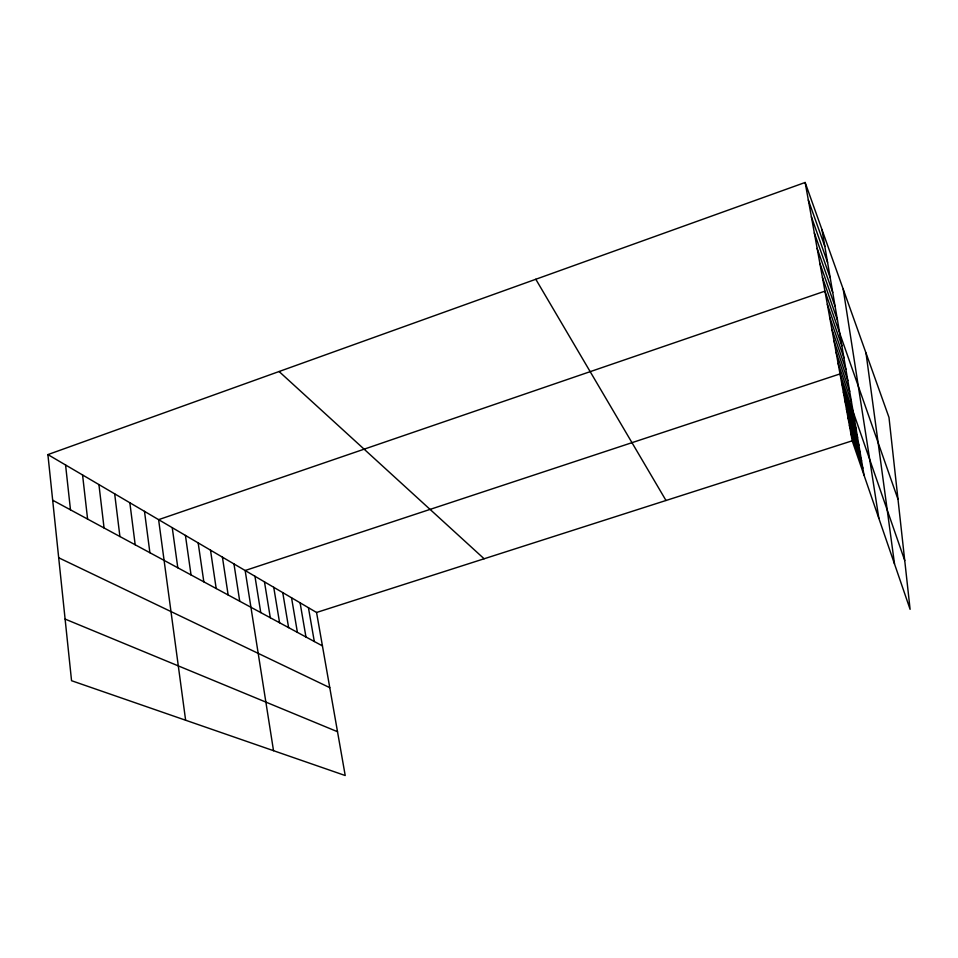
<?xml version="1.0" encoding="UTF-8"?>
<svg xmlns="http://www.w3.org/2000/svg" width="958" height="958" viewBox="0 0 958 958"><rect width="100%" height="100%" fill="white"/><g stroke="black" fill="none" stroke-linecap="round" stroke-linejoin="round"><path stroke-width="1.44" d="M47.9 454.595L316.559 612.473L345.215 775.525L71.551 680.707L47.9 454.595L805.139 182.475L888.988 417.425L910.1 609.324L852.213 440.812L805.139 182.475M316.559 612.473L852.213 440.812M65.108 619.084L337.515 731.72M58.689 557.76L329.78 687.664M52.678 500.22L322.439 645.896M279.077 371.512L484.125 558.765M535.797 279.257L666.002 500.483M808.336 200.03L824.826 246.362M811.402 216.843L827.568 262.408M814.336 232.95L830.203 277.772M817.15 248.397L832.73 292.501M819.844 263.222L835.148 306.632M822.443 277.461L837.472 320.188M897.993 499.274L824.946 291.148L158.609 519.655L185.624 720.236M827.341 304.321L841.854 345.754M829.652 317.002L843.926 357.813M831.879 329.217L845.914 369.417M834.023 340.988L847.83 380.613M836.095 352.352L849.674 391.403M838.094 363.321L851.458 401.821M904.735 560.514L840.022 373.919L245.152 570.513L273.521 750.689M841.711 383.164L854.692 420.646M843.339 392.133L856.141 429.148M844.932 400.851L857.554 437.399M846.477 409.305L858.931 445.422M847.974 417.52L860.272 453.206M849.423 425.508L861.565 460.762M850.836 433.267L862.823 468.115M308.44 607.695L314.308 641.513M821.952 229.585L864.044 475.264M300.094 602.798L305.961 636.998M291.543 597.768L297.399 632.376M282.754 592.607L288.609 627.634M273.737 587.302L279.58 622.76M264.468 581.853L270.3 617.742M254.948 576.261L260.756 612.593M843.22 289.196L878.857 518.362M233.968 563.939L239.728 601.241M222.424 557.149L228.148 594.99M210.497 550.143L216.185 588.523M198.174 542.899L203.826 581.841M185.433 535.414L191.037 574.944M172.248 527.666L177.805 567.795M866.008 353.023L894.509 563.927M144.49 511.344L149.903 552.73M129.845 502.746L135.186 544.779M114.673 493.825L119.918 536.54M98.925 484.568L104.063 527.978M82.568 474.964L87.597 519.092M65.575 464.977L70.485 509.848"/></g></svg>
